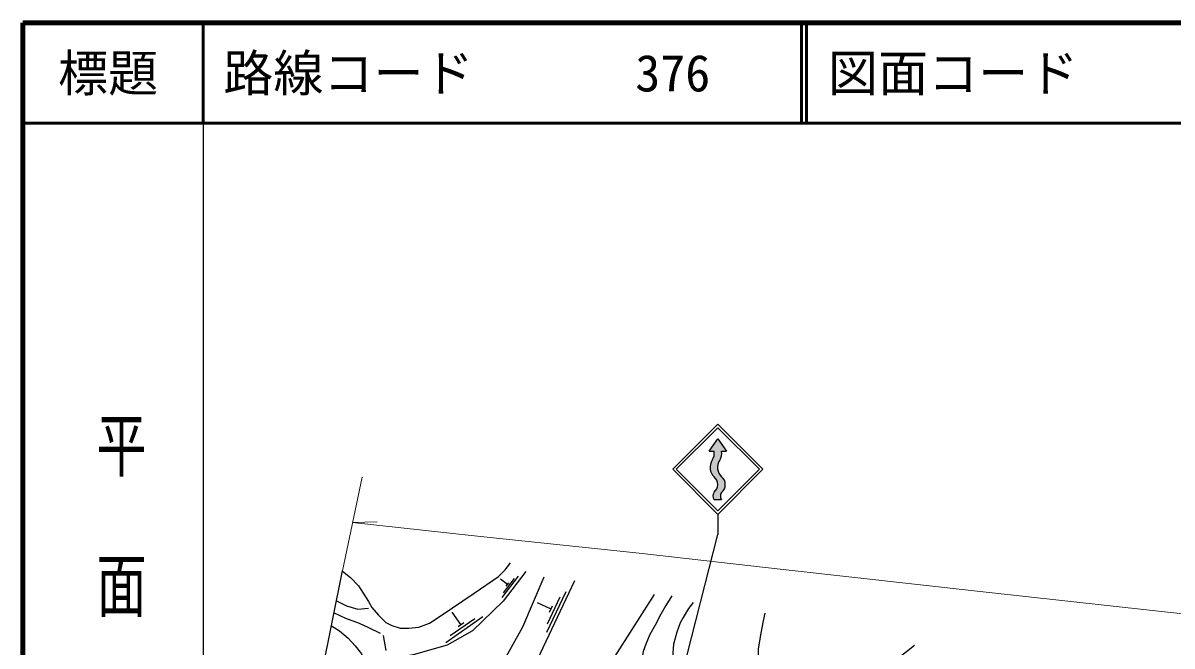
# Model space of a CAD drawing. Units: millimetres at full size, sheet at 1:1000; details may follow other scales. Extents: x 40000 to 680000, y 20000 to 380000.
# Drawn here: x 40000 to 154737, y 317836 to 380000 of the extents above; entities that cross this region are included whole.
import ezdxf
from ezdxf.enums import TextEntityAlignment as Align

# ---------------------------------------------------------------- set-up
doc = ezdxf.new("R2010")
doc.units = ezdxf.units.MM
doc.header["$LTSCALE"] = 1000
for name, color, linetype, lineweight in [('M-BGD', 7, 'Continuous', 25), ('M-BMK-OTRS', 5, 'Continuous', 25), ('M-STR-HTXT', 7, 'Continuous', 13), ('M-STR-STRC', 7, 'Continuous', 25), ('M-TTL', 2, 'Continuous', 140), ('M-TTL-BAND', 7, 'Continuous', 25), ('M-TTL-LINE', 7, 'Continuous', 50)]:
    doc.layers.add(name, color=color, linetype=linetype, lineweight=lineweight)
doc.layers.add('M-TTL-TXT', color=7, linetype='Continuous')
doc.styles.add('@ＭＳ ゴシック', font='')
doc.styles.add('ＭＳ ゴシック', font='')
doc.styles.get('@ＭＳ ゴシック').set_extended_font_data('@MS Gothic')
doc.styles.get('ＭＳ ゴシック').set_extended_font_data('MS Gothic')

msp = doc.modelspace()

# ---------------------------------------------------------------- hatches: boundary and pattern name
at = {"layer": 'M-STR-STRC'}
msp.add_hatch(color=256, dxfattribs=at).paths.add_polyline_path([(109383, 338519), (108508, 337269), (109008, 337269), (109016, 337223), (109022, 337177), (109027, 337130), (109029, 337083), (109030, 337036), (109028, 336989), (109025, 336943), (109020, 336896), (109014, 336850), (109005, 336804), (108995, 336758), (108983, 336713), (108969, 336668), (108953, 336624), (108936, 336580), (108917, 336537), (108896, 336495), (108873, 336454), (108849, 336414), (108824, 336374), (108821, 336370), (108793, 336327), (108768, 336282), (108744, 336237), (108722, 336191), (108702, 336143), (108683, 336096), (108667, 336047), (108652, 335998), (108639, 335948), (108629, 335898), (108620, 335848), (108613, 335797), (108609, 335746), (108606, 335694), (108605, 335643), (108607, 335592), (108610, 335541), (108615, 335490), (108623, 335439), (108632, 335389), (108643, 335339), (108657, 335289), (108672, 335240), (108689, 335192), (108708, 335144), (108729, 335097), (108751, 335051), (108776, 335006), (108802, 334962), (108830, 334919), (108860, 334877), (108891, 334837), (108924, 334797), (108958, 334759), (108994, 334722), (109008, 334708), (109038, 334685), (109066, 334660), (109094, 334634), (109120, 334607), (109146, 334579), (109170, 334550), (109193, 334520), (109215, 334489), (109236, 334458), (109255, 334426), (109273, 334392), (109290, 334359), (109306, 334324), (109320, 334289), (109333, 334254), (109344, 334218), (109354, 334181), (109363, 334144), (109370, 334107), (109375, 334070), (109379, 334032), (109382, 333995), (109383, 333957), (109383, 333919), (109381, 333881), (109378, 333844), (109373, 333806), (109367, 333769), (109359, 333732), (109350, 333695), (109340, 333659), (109328, 333623), (109314, 333588), (109300, 333553), (109283, 333519), (109266, 333485), (109247, 333453), (109227, 333421), (109206, 333389), (109184, 333359), (109160, 333329), (109135, 333301), (109109, 333273), (109082, 333247), (109054, 333221), (109025, 333197), (109008, 333184), (108994, 333163), (108980, 333141), (108967, 333119), (108955, 333097), (108944, 333074), (108934, 333050), (108925, 333027), (108916, 333003), (108909, 332978), (108902, 332954), (108897, 332929), (108893, 332904), (108889, 332878), (108887, 332853), (108885, 332827), (108885, 332802), (108885, 332776), (108887, 332751), (108889, 332726), (108893, 332700), (108897, 332675), (108903, 332650), (108909, 332626), (108917, 332601), (108925, 332577), (108934, 332554), (108945, 332530), (108956, 332507), (108968, 332485), (108981, 332463), (108994, 332441), (109008, 332421), (109758, 332421), (109744, 332441), (109731, 332461), (109718, 332482), (109706, 332503), (109695, 332525), (109685, 332547), (109676, 332569), (109668, 332592), (109660, 332615), (109654, 332639), (109648, 332662), (109643, 332686), (109640, 332710), (109637, 332734), (109635, 332758), (109634, 332782), (109634, 332807), (109635, 332831), (109637, 332855), (109640, 332879), (109644, 332903), (109649, 332927), (109654, 332951), (109661, 332974), (109668, 332997), (109677, 333020), (109686, 333042), (109696, 333064), (109707, 333086), (109719, 333107), (109732, 333127), (109746, 333148), (109759, 333165), (109788, 333190), (109817, 333215), (109845, 333242), (109872, 333270), (109897, 333299), (109922, 333328), (109945, 333359), (109967, 333391), (109988, 333423), (110008, 333456), (110026, 333490), (110043, 333525), (110058, 333560), (110072, 333596), (110085, 333633), (110096, 333669), (110106, 333707), (110114, 333744), (110121, 333782), (110126, 333820), (110130, 333859), (110133, 333897), (110133, 333936), (110133, 333974), (110130, 334013), (110127, 334051), (110121, 334089), (110115, 334127), (110106, 334165), (110097, 334202), (110086, 334239), (110073, 334275), (110059, 334311), (110044, 334347), (110027, 334381), (110009, 334415), (109989, 334449), (109969, 334481), (109947, 334513), (109923, 334543), (109899, 334573), (109873, 334602), (109847, 334630), (109819, 334657), (109790, 334682), (109760, 334707), (109758, 334709), (109721, 334745), (109686, 334783), (109653, 334822), (109621, 334862), (109591, 334903), (109562, 334946), (109536, 334990), (109511, 335034), (109487, 335080), (109466, 335126), (109446, 335174), (109428, 335222), (109412, 335271), (109398, 335320), (109386, 335370), (109376, 335420), (109368, 335470), (109362, 335521), (109358, 335572), (109356, 335624), (109356, 335675), (109357, 335726), (109361, 335777), (109367, 335828), (109375, 335879), (109385, 335929), (109397, 335979), (109411, 336028), (109427, 336077), (109444, 336125), (109464, 336173), (109485, 336219), (109508, 336265), (109533, 336310), (109560, 336353), (109571, 336370), (109597, 336409), (109621, 336449), (109643, 336490), (109664, 336532), (109684, 336575), (109701, 336619), (109717, 336663), (109731, 336707), (109743, 336753), (109754, 336798), (109763, 336844), (109770, 336891), (109775, 336937), (109778, 336984), (109780, 337031), (109779, 337078), (109777, 337125), (109773, 337171), (109767, 337218), (109759, 337264), (109758, 337269), (110258, 337269)])

# ---------------------------------------------------------------- linework, layer by layer
at = {"layer": 'M-BGD'}
for p, q in [((87850, 322667), (89487, 324814)), ((88382, 323959), (87666, 324504)), ((87980, 323134), (89071, 324565)), ((88255, 323792), (88509, 324126)), ((95079, 324346), (89682, 312994)), ((92312, 319225), (94245, 323290)), ((92363, 320032), (93652, 322741)), ((103037, 322968), (96760, 313213)), ((92737, 321515), (91382, 322159)), ((92586, 321199), (92887, 321831)), ((82229, 318201), (85919, 320777)), ((82672, 318876), (85132, 320594)), ((83731, 319981), (82872, 321211)), ((83444, 319781), (84018, 320181)), ((76257, 317391), (76004, 318869))]:
    msp.add_line(p, q, dxfattribs=at)
for points in [[(71908, 325293), (72705, 324672), (73489, 323850), (73967, 323123), (74503, 322282), (74828, 321670), (75498, 320905), (76225, 320179), (76818, 319873), (77659, 319624), (78539, 319624), (79534, 319701), (80586, 320122), (81772, 320886), (85063, 323104), (87473, 324768), (88162, 325437), (88697, 326125)], [(90221, 325283), (87954, 322307), (84880, 319348), (82346, 317922), (78974, 316949), (74192, 316124)], [(91998, 324705), (89871, 319699), (87607, 315653), (87387, 313013)], [(104795, 322855), (104208, 321861), (103702, 321010), (103119, 319921), (102601, 318970), (102189, 318024), (101919, 317281), (101752, 316351), (101752, 314944), (101915, 314126), (102167, 313381)], [(71307, 322352), (72319, 321847), (73424, 321518), (74498, 321608)], [(106914, 322171), (106458, 321583), (105932, 320672), (105634, 320131), (105304, 319228), (104974, 318004), (104853, 316715), (104959, 315344), (105154, 314382), (105433, 313427)], [(71062, 321156), (72195, 320607), (73555, 320126), (74518, 319687), (75669, 319122)], [(129035, 317882), (128213, 317239), (127275, 316479), (126090, 315541), (124692, 314563), (123505, 313712), (122348, 313178), (120901, 312746), (119503, 312444), (117434, 312444), (116170, 312731), (115179, 313151), (114441, 313840), (113877, 314549), (113580, 315320), (113429, 316166), (113429, 317539), (113697, 319102), (113931, 320331), (114103, 321108)], [(70793, 319841), (71609, 319352), (72467, 318620), (73178, 317846), (73806, 317051), (74227, 316130)]]:
    msp.add_lwpolyline(points, dxfattribs=at)
at = {"layer": 'M-BMK-OTRS'}
msp.add_line((62209, 277877), (71915, 325325), dxfattribs=at)
at = {"layer": 'M-STR-HTXT'}
for p, q in [((71915, 325325), (73858, 334689)), ((72919, 330167), (75373, 330239))]:
    msp.add_line(p, q, dxfattribs=at)
msp.add_lwpolyline([(160951, 320494), (135868, 323224), (115923, 325471), (101513, 327097), (84763, 328857), (72919, 330167)], dxfattribs=at)
at = {"layer": 'M-STR-STRC'}
for p, q in [((104884, 335471), (109384, 339971)), ((113884, 335471), (109384, 339971)), ((105237, 335471), (109384, 339617)), ((108508, 337269), (109383, 338519)), ((109383, 338519), (110258, 337269)), ((113531, 335471), (109384, 339617)), ((108508, 337269), (109008, 337269)), ((109758, 337269), (110258, 337269)), ((104884, 335471), (109384, 330970)), ((105237, 335471), (109384, 331324)), ((109384, 331324), (113531, 335471)), ((109384, 330971), (113884, 335471)), ((109758, 332421), (109008, 332421)), ((109384, 330970), (109384, 328970)), ((100894, 295571), (109384, 328970))]:
    msp.add_line(p, q, dxfattribs=at)
for centre, radius, start, end in [((109911, 335651), 1306, 146.61414, 226.26108), ((107836, 337045), 1194, 325.59426, 10.8565), ((110661, 335652), 1305, 146.60657, 226.22181), ((108586, 337045), 1194, 325.60114, 10.85457), ((108421, 333946), 962, 307.59913, 52.40087), ((109152, 333937), 981, 308.18199, 51.89869), ((109534, 332803), 649, 144.05104, 215.94576), ((110252, 332793), 618, 142.95174, 216.9996)]:
    msp.add_arc(centre, radius, start, end, dxfattribs=at)
at = {"layer": 'M-TTL'}
for p, q in [((40000, 380000), (40000, 20000)), ((680000, 380000), (40000, 380000))]:
    msp.add_line(p, q, dxfattribs=at)
at = {"layer": 'M-TTL-BAND'}
msp.add_line((58000, 370000), (58000, 20000), dxfattribs=at)
at = {"layer": 'M-TTL-LINE'}
for p, q in [((58000, 380000), (58000, 370000)), ((117750, 380000), (117750, 370000)), ((118250, 380000), (118250, 370000)), ((40000, 370000), (680000, 370000))]:
    msp.add_line(p, q, dxfattribs=at)

# ---------------------------------------------------------------- texts
at = {"layer": 'M-TTL-BAND', "style": '@ＭＳ ゴシック', "width": 1.4}
msp.add_text('平  面  図', height=3666, rotation=270, dxfattribs=at).set_placement((49777, 306475), align=Align.MIDDLE_RIGHT)
at = {"layer": 'M-TTL-TXT', "style": 'ＭＳ ゴシック'}
msp.add_text('標題', height=3666, dxfattribs=at).set_placement((48500, 375000), align=Align.MIDDLE_CENTER)
for s, p in [('路線コード', (60000, 375000)), ('376', (101142, 375000)), ('図面コード', (120380, 375000))]:
    msp.add_text(s, height=3666, dxfattribs=at).set_placement(p, align=Align.MIDDLE_LEFT)

doc.saveas('drawing.dxf')
